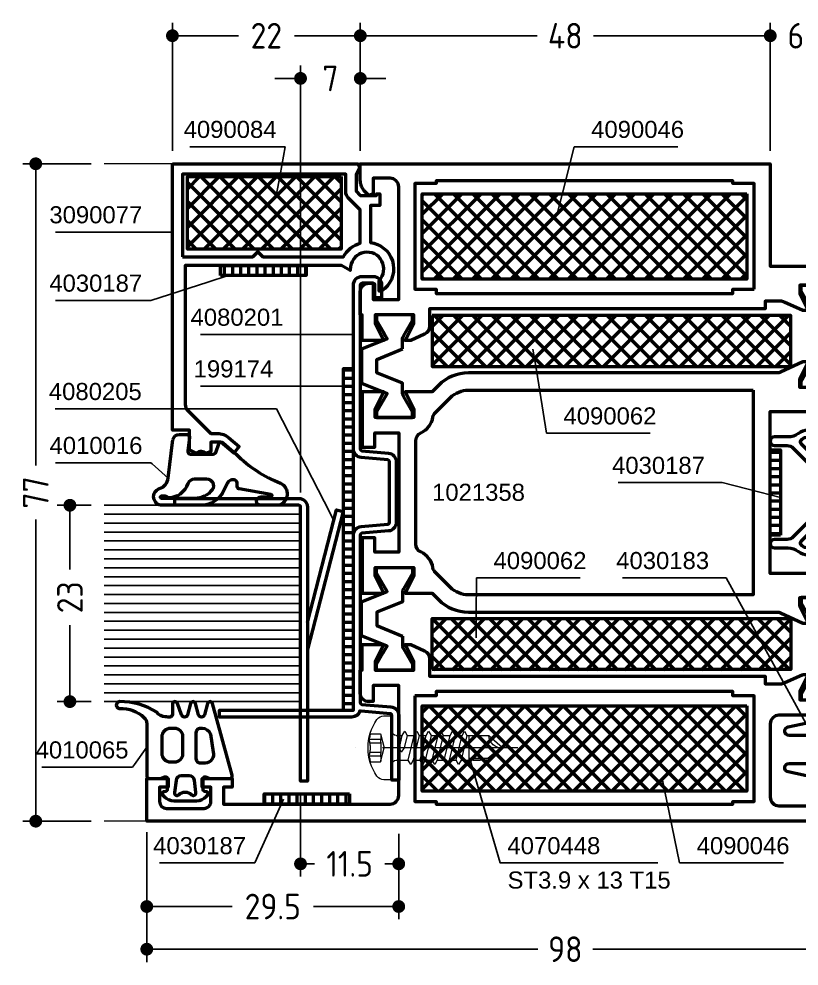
# Model space of a CAD drawing. Header units: millimetres. Extents: x 5 to 241, y 6 to 132.
# Drawn here: x 4.5 to 95.9, y 20.8 to 131.7 of the extents above; entities that cross this region are included whole.
import ezdxf

# ---------------------------------------------------------------- set-up
doc = ezdxf.new("R2010")
doc.units = ezdxf.units.MM
doc.linetypes.add('CENTER', pattern=[50.8, 31.75, -6.35, 6.35, -6.35])
doc.linetypes.add('HIDDEN', pattern=[9.525, 6.35, -3.175])
for name, color, linetype, lineweight in [('AM_5', 3, 'Continuous', 25), ('AM_C', 50, 'Continuous', 50), ('AM_S', 80, 'Continuous', 50), ('Cent3', 70, 'CENTER', 18), ('CHide4', 10, 'HIDDEN', 13), ('Cont2', 2, 'Continuous', 25), ('Cont3', 70, 'Continuous', 18), ('Cont4', 10, 'Continuous', 13)]:
    doc.layers.add(name, color=color, linetype=linetype, lineweight=lineweight)
doc.styles.add('HBS_DIMTEXTSTYLE', font='isocp.shx')
doc.styles.add('SWISSL', font='swissl.ttf')
doc.dimstyles.new('Konstruktionsschnitt 1-1$0', dxfattribs={"dimscale": 0, "dimtxt": 3, "dimasz": 1.5, "dimexe": 1.5, "dimexo": 1.5, "dimgap": 1.5, "dimtad": 0, "dimdsep": 46, "dimtxsty": 'HBS_DIMTEXTSTYLE', "dimblk": 'PUNKT', "dimcen": 0, "dimclrd": 3, "dimclre": 3, "dimclrt": 2, "dimadec": 1, "dimazin": 2, "dimtfac": 0.7, "dimtofl": 0, "dimtmove": 0, "dimatfit": 3, "dimfxl": 0, "dimtolj": 1, "dimtzin": 0, "dimarcsym": 0})

# ---------------------------------------------------------------- blocks, each defined once
blk = doc.blocks.new('PUNKT')
at = {"color": 0, "linetype": 'Continuous'}
blk.add_line((-0.5, 0), (-1, 0), dxfattribs=at)
at = {"color": 0, "linetype": 'Continuous', "const_width": 0.5}
blk.add_lwpolyline([(-0.25, 0, 1), (0.25, 0, 1)], format="xyb", close=True, dxfattribs=at)
blk = doc.blocks.new('*D15')
at = {"layer": 'AM_5', "color": 3, "lineweight": -2, "transparency": 16777216}
for p, q in [((37.5, 40.97), (37.5, 31.27)), ((49, 36.27), (49, 31.27)), ((39, 32.77), (39.14, 32.77)), ((47.5, 32.77), (47.36, 32.77))]:
    blk.add_line(p, q, dxfattribs=at)
at = {"layer": 'AM_5', "color": 3, "lineweight": -2, "transparency": 16777216, "xscale": 1.5, "yscale": 1.5, "zscale": 1.5, "rotation": 180}
blk.add_blockref('PUNKT', (37.5, 32.77), dxfattribs=at)
at = {"layer": 'AM_5', "color": 3, "lineweight": -2, "transparency": 16777216, "xscale": 1.5, "yscale": 1.5, "zscale": 1.5}
blk.add_blockref('PUNKT', (49, 32.77), dxfattribs=at)
at = {"layer": 'AM_5', "color": 2, "transparency": 16777216, "insert": (43.25, 32.77), "char_height": 3, "attachment_point": 5, "style": 'HBS_DIMTEXTSTYLE'}
blk.add_mtext('\\A1;11.5', dxfattribs=at)
blk = doc.blocks.new('*D16')
at = {"layer": 'AM_5', "color": 3, "lineweight": -2, "transparency": 16777216}
for p, q in [((19.5, 36.47), (19.5, 26.27)), ((49, 36.27), (49, 26.27)), ((21, 27.77), (29.49, 27.77)), ((47.5, 27.77), (39.01, 27.77))]:
    blk.add_line(p, q, dxfattribs=at)
at = {"layer": 'AM_5', "color": 3, "lineweight": -2, "transparency": 16777216, "xscale": 1.5, "yscale": 1.5, "zscale": 1.5, "rotation": 180}
blk.add_blockref('PUNKT', (19.5, 27.77), dxfattribs=at)
at = {"layer": 'AM_5', "color": 3, "lineweight": -2, "transparency": 16777216, "xscale": 1.5, "yscale": 1.5, "zscale": 1.5}
blk.add_blockref('PUNKT', (49, 27.77), dxfattribs=at)
at = {"layer": 'AM_5', "color": 2, "transparency": 16777216, "insert": (34.25, 27.77), "char_height": 3, "attachment_point": 5, "style": 'HBS_DIMTEXTSTYLE'}
blk.add_mtext('\\A1;29.5', dxfattribs=at)
blk = doc.blocks.new('*D17')
at = {"layer": 'AM_5', "color": 3, "lineweight": -2, "transparency": 16777216}
for p, q in [((37.5, 76.27), (37.5, 126.27)), ((44.5, 116.27), (44.5, 126.27)), ((36, 124.77), (34.5, 124.77)), ((46, 124.77), (47.5, 124.77))]:
    blk.add_line(p, q, dxfattribs=at)
at = {"layer": 'AM_5', "color": 3, "lineweight": -2, "transparency": 16777216, "xscale": 1.5, "yscale": 1.5, "zscale": 1.5}
blk.add_blockref('PUNKT', (37.5, 124.77), dxfattribs=at)
at = {"layer": 'AM_5', "color": 3, "lineweight": -2, "transparency": 16777216, "xscale": 1.5, "yscale": 1.5, "zscale": 1.5, "rotation": 180}
blk.add_blockref('PUNKT', (44.5, 124.77), dxfattribs=at)
at = {"layer": 'AM_5', "color": 2, "transparency": 16777216, "insert": (41, 124.77), "char_height": 3, "attachment_point": 5, "style": 'HBS_DIMTEXTSTYLE'}
blk.add_mtext('\\A1;7', dxfattribs=at)
blk = doc.blocks.new('*D18')
at = {"layer": 'AM_5', "color": 3, "lineweight": -2, "transparency": 16777216}
for p, q in [((22.5, 116.27), (22.5, 131.27)), ((44.5, 116.27), (44.5, 131.27)), ((24, 129.77), (30.22, 129.77)), ((43, 129.77), (36.78, 129.77))]:
    blk.add_line(p, q, dxfattribs=at)
at = {"layer": 'AM_5', "color": 3, "lineweight": -2, "transparency": 16777216, "xscale": 1.5, "yscale": 1.5, "zscale": 1.5, "rotation": 180}
blk.add_blockref('PUNKT', (22.5, 129.77), dxfattribs=at)
at = {"layer": 'AM_5', "color": 3, "lineweight": -2, "transparency": 16777216, "xscale": 1.5, "yscale": 1.5, "zscale": 1.5}
blk.add_blockref('PUNKT', (44.5, 129.77), dxfattribs=at)
at = {"layer": 'AM_5', "color": 2, "transparency": 16777216, "insert": (33.5, 129.77), "char_height": 3, "attachment_point": 5, "style": 'HBS_DIMTEXTSTYLE'}
blk.add_mtext('\\A1;22', dxfattribs=at)
blk = doc.blocks.new('*D20')
at = {"layer": 'AM_5', "color": 3, "lineweight": -2, "transparency": 16777216}
for p, q in [((13, 74.77), (9, 74.77)), ((10.5, 73.27), (10.5, 67.24)), ((10.5, 53.27), (10.5, 60.74)), ((13, 51.77), (9, 51.77))]:
    blk.add_line(p, q, dxfattribs=at)
at = {"layer": 'AM_5', "color": 3, "lineweight": -2, "transparency": 16777216, "xscale": 1.5, "yscale": 1.5, "zscale": 1.5}
for p, rotation in [((10.5, 74.77), 90), ((10.5, 51.77), 270)]:
    blk.add_blockref('PUNKT', p, dxfattribs=dict(at, rotation=rotation))
at = {"layer": 'AM_5', "color": 2, "transparency": 16777216, "insert": (10.5, 63.99), "char_height": 3, "attachment_point": 5, "rotation": 90, "style": 'HBS_DIMTEXTSTYLE'}
blk.add_mtext('\\A1;23', dxfattribs=at)
blk = doc.blocks.new('*D21')
at = {"layer": 'AM_5', "color": 3, "lineweight": -2, "transparency": 16777216}
for p, q in [((19.5, 36.47), (19.5, 21.27)), ((117.5, 36.27), (117.5, 21.27)), ((21, 22.77), (65.29, 22.77)), ((116, 22.77), (71.71, 22.77))]:
    blk.add_line(p, q, dxfattribs=at)
at = {"layer": 'AM_5', "color": 3, "lineweight": -2, "transparency": 16777216, "xscale": 1.5, "yscale": 1.5, "zscale": 1.5, "rotation": 180}
blk.add_blockref('PUNKT', (19.5, 22.77), dxfattribs=at)
at = {"layer": 'AM_5', "color": 3, "lineweight": -2, "transparency": 16777216, "xscale": 1.5, "yscale": 1.5, "zscale": 1.5}
blk.add_blockref('PUNKT', (117.5, 22.77), dxfattribs=at)
at = {"layer": 'AM_5', "color": 2, "transparency": 16777216, "insert": (68.5, 22.77), "char_height": 3, "attachment_point": 5, "style": 'HBS_DIMTEXTSTYLE'}
blk.add_mtext('\\A1;98', dxfattribs=at)
blk = doc.blocks.new('*D23')
at = {"layer": 'AM_5', "color": 3, "lineweight": -2, "transparency": 16777216}
for p, q in [((44.5, 116.27), (44.5, 131.27)), ((92.5, 116.27), (92.5, 131.27)), ((46, 129.77), (65.2, 129.77)), ((91, 129.77), (71.8, 129.77))]:
    blk.add_line(p, q, dxfattribs=at)
at = {"layer": 'AM_5', "color": 3, "lineweight": -2, "transparency": 16777216, "xscale": 1.5, "yscale": 1.5, "zscale": 1.5, "rotation": 180}
blk.add_blockref('PUNKT', (44.5, 129.77), dxfattribs=at)
at = {"layer": 'AM_5', "color": 3, "lineweight": -2, "transparency": 16777216, "xscale": 1.5, "yscale": 1.5, "zscale": 1.5}
blk.add_blockref('PUNKT', (92.5, 129.77), dxfattribs=at)
at = {"layer": 'AM_5', "color": 2, "transparency": 16777216, "insert": (68.5, 129.77), "char_height": 3, "attachment_point": 5, "style": 'HBS_DIMTEXTSTYLE'}
blk.add_mtext('\\A1;48', dxfattribs=at)
blk = doc.blocks.new('*D24')
at = {"layer": 'AM_5', "color": 3, "lineweight": -2, "transparency": 16777216}
for p, q in [((92.5, 116.27), (92.5, 131.27)), ((98.5, 116.27), (98.5, 131.27)), ((91, 129.77), (89.5, 129.77)), ((100, 129.77), (101.5, 129.77))]:
    blk.add_line(p, q, dxfattribs=at)
at = {"layer": 'AM_5', "color": 3, "lineweight": -2, "transparency": 16777216, "xscale": 1.5, "yscale": 1.5, "zscale": 1.5}
blk.add_blockref('PUNKT', (92.5, 129.77), dxfattribs=at)
at = {"layer": 'AM_5', "color": 3, "lineweight": -2, "transparency": 16777216, "xscale": 1.5, "yscale": 1.5, "zscale": 1.5, "rotation": 180}
blk.add_blockref('PUNKT', (98.5, 129.77), dxfattribs=at)
at = {"layer": 'AM_5', "color": 2, "transparency": 16777216, "insert": (95.5, 129.77), "char_height": 3, "attachment_point": 5, "style": 'HBS_DIMTEXTSTYLE'}
blk.add_mtext('\\A1;6', dxfattribs=at)
blk = doc.blocks.new('WS4070448')
at = {"layer": 'Cent3', "ltscale": 0.5}
blk.add_line((8.05, -14.4), (8.07, 4.66), dxfattribs=at)
at = {"layer": 'CHide4', "ltscale": 0.3}
for p, q in [((7.1, 1.69), (7.1, 3.08)), ((7.51, 1.69), (7.51, 2.97)), ((8.63, 1.69), (8.63, 2.97)), ((9.04, 1.69), (9.04, 3.08))]:
    blk.add_line(p, q, dxfattribs=at)
for points in [[(6.42, 2.92), (6.42, 1.69)], [(9.72, 2.92), (9.72, 1.69)], [(6.42, 1.69), (8.07, 1.25)], [(9.72, 1.69), (8.07, 1.25)]]:
    blk.add_lwpolyline(points, dxfattribs=at)
for centre, radius, start, end in [((6.48, 4.2), 1.28, 267.2848, 298.8872), ((8.07, 5.85), 2.94, 250.6988, 289.3012), ((9.66, 4.2), 1.28, 241.1128, 272.7152), ((6.76, 2.85), 1.21, 253.6643, 286.3357), ((8.07, 11.78), 10.13, 264.4948, 275.5052), ((9.38, 2.85), 1.21, 253.6643, 286.3357)]:
    blk.add_arc(centre, radius, start, end, dxfattribs=at)
at = {"layer": 'Cont4'}
for p, q in [((6.62, -8.64), (6.62, -11)), ((6.62, -8.64), (9.52, -8.64)), ((9.52, -11), (9.52, -8.64)), ((6.62, -11), (8.07, -12.64)), ((8.07, -12.64), (9.52, -11))]:
    blk.add_line(p, q, dxfattribs=at)
blk.add_lwpolyline([(11.39, 2.11, 0.314856), (4.74, 2.11, 0.244912), (4.32, 1.29), (4.32, 0.36), (11.82, 0.36), (11.82, 1.29, 0.244912), (11.39, 2.11, 0.138291)], format="xyb", dxfattribs=at)
for points in [[(6.12, -1.14), (6.62, -1.43), (8.07, -1.08), (8.57, -0.71), (8.07, -0.51), (6.62, -0.85)], [(6.12, -2.54), (6.62, -2.83), (9.52, -2.14), (10.02, -1.85), (9.52, -1.56), (6.62, -2.25)], [(6.12, -3.94), (6.62, -4.23), (9.52, -3.54), (10.02, -3.25), (9.52, -2.96), (6.62, -3.65)], [(6.12, -5.34), (6.62, -5.63), (9.52, -4.94), (10.02, -4.65), (9.52, -4.36), (6.62, -5.05)], [(6.12, -6.74), (6.62, -7.03), (9.52, -6.34), (10.02, -6.05), (9.52, -5.76), (6.62, -6.45)], [(6.12, -8.14), (6.62, -8.43), (9.52, -7.74), (10.02, -7.45), (9.52, -7.16), (6.62, -7.85)]]:
    blk.add_lwpolyline(points, close=True, dxfattribs=at)
for points in [[(6.62, -0.14), (6.62, -0.85)], [(9.52, -0.14), (9.52, -1.56)], [(6.62, -1.43), (6.62, -1.85)], [(6.62, -1.43), (6.62, -2.25)], [(6.62, -1.43), (6.62, -2.25)], [(9.52, -2.14), (9.52, -2.96)], [(6.62, -2.83), (6.62, -3.65)], [(6.62, -4.23), (6.62, -5.05)], [(9.52, -3.54), (9.52, -4.36)], [(9.52, -4.94), (9.52, -5.76)], [(6.62, -5.63), (6.62, -6.45)], [(9.52, -6.34), (9.52, -7.16)], [(6.62, -7.03), (6.62, -7.85)], [(9.52, -7.74), (9.52, -8.64)], [(6.62, -8.43), (6.62, -8.64)], [(9.27, -8.64), (9.27, -10.89), (8.1, -12.28)], [(6.62, -9.83), (6.62, -10.65)], [(9.52, -9.14), (9.52, -9.96)]]:
    blk.add_lwpolyline(points, dxfattribs=at)
for centre, radius, start, end in [((6.12, -0.14), 0.5, 0, 90), ((10.02, -0.14), 0.5, 90, 180), ((6.61, -12.47), 1.47, 353.4244, 89.6688)]:
    blk.add_arc(centre, radius, start, end, dxfattribs=at)
blk = doc.blocks.new('ZAHL links')
at = {"layer": 'AM_5', "color": 2, "style": 'SWISSL'}
blk.add_attdef('XXX', (1.85, -2.5), '', height=1.5, dxfattribs=at)
blk = doc.blocks.new('*S66')
at = {"layer": 'AM_5', "color": 3}
for p, q in [((25.8, 94.77), (37.5, 94.77)), ((37.5, 94.77), (41.2, 94.77))]:
    blk.add_line(p, q, dxfattribs=at)
at = {"layer": 'AM_5', "color": 3, "linetype": 'Continuous'}
blk.add_line((41.2, 94.77), (43.7, 94.77), dxfattribs=at)
at = {"layer": 'AM_5', "color": 2, "insert": (35.5, 95.77), "char_height": 2, "attachment_point": 9, "style": 'SWISSL'}
blk.add_mtext('4080201', dxfattribs=at)
blk = doc.blocks.new('*S67')
at = {"layer": 'AM_5', "color": 3}
for p, q in [((25.79, 88.72), (37.5, 88.72)), ((37.5, 88.72), (40, 88.72))]:
    blk.add_line(p, q, dxfattribs=at)
at = {"layer": 'AM_5', "color": 3, "linetype": 'Continuous'}
blk.add_line((40, 88.72), (42.5, 88.72), dxfattribs=at)
at = {"layer": 'AM_5', "color": 2, "insert": (34.31, 89.72), "char_height": 2, "attachment_point": 9, "style": 'SWISSL'}
blk.add_mtext('199174', dxfattribs=at)
blk = doc.blocks.new('*S68')
at = {"layer": 'AM_5', "color": 3}
for p, q in [((8.78, 86.07), (34.7, 86.07)), ((34.7, 86.07), (40.26, 75.2))]:
    blk.add_line(p, q, dxfattribs=at)
at = {"layer": 'AM_5', "color": 3, "linetype": 'Continuous'}
blk.add_line((40.26, 75.2), (41.4, 72.97), dxfattribs=at)
at = {"layer": 'AM_5', "color": 2, "insert": (18.91, 87.07), "char_height": 2, "attachment_point": 9, "style": 'SWISSL'}
blk.add_mtext('4080205', dxfattribs=at)
blk = doc.blocks.new('*S69')
at = {"layer": 'AM_5', "color": 3}
for p, q in [((8.83, 79.75), (19.99, 79.75)), ((19.99, 79.75), (20.13, 79.62))]:
    blk.add_line(p, q, dxfattribs=at)
at = {"layer": 'AM_5', "color": 3, "linetype": 'Continuous'}
blk.add_line((20.13, 79.62), (22.01, 77.96), dxfattribs=at)
at = {"layer": 'AM_5', "color": 2, "insert": (18.99, 80.75), "char_height": 2, "attachment_point": 9, "style": 'SWISSL'}
blk.add_mtext('4010016', dxfattribs=at)
blk = doc.blocks.new('*S70')
at = {"layer": 'AM_5', "color": 3, "linetype": 'Continuous'}
blk.add_line((18.05, 44.4), (19.5, 46.44), dxfattribs=at)
at = {"layer": 'AM_5', "color": 3}
for p, q in [((17.83, 44.09), (18.05, 44.4)), ((7.23, 44.09), (17.83, 44.09))]:
    blk.add_line(p, q, dxfattribs=at)
at = {"layer": 'AM_5', "color": 2, "insert": (17.36, 45.09), "char_height": 2, "attachment_point": 9, "style": 'SWISSL'}
blk.add_mtext('4010065', dxfattribs=at)
blk = doc.blocks.new('*S71')
at = {"layer": 'AM_5', "color": 3}
for p, q in [((74.7, 77.42), (86.85, 77.42)), ((86.85, 77.42), (91.27, 76.31))]:
    blk.add_line(p, q, dxfattribs=at)
at = {"layer": 'AM_5', "color": 3, "linetype": 'Continuous'}
blk.add_line((91.27, 76.31), (93.7, 75.7), dxfattribs=at)
at = {"layer": 'AM_5', "color": 2, "insert": (84.85, 78.42), "char_height": 2, "attachment_point": 9, "style": 'SWISSL'}
blk.add_mtext('4030187', dxfattribs=at)
blk = doc.blocks.new('*S72')
at = {"layer": 'AM_5', "color": 3}
for p, q in [((75.21, 66.27), (87.34, 66.27)), ((87.34, 66.27), (96.24, 50.01))]:
    blk.add_line(p, q, dxfattribs=at)
at = {"layer": 'AM_5', "color": 3, "linetype": 'Continuous'}
blk.add_line((96.24, 50.01), (97.44, 47.82), dxfattribs=at)
at = {"layer": 'AM_5', "color": 2, "insert": (85.34, 67.27), "char_height": 2, "attachment_point": 9, "style": 'SWISSL'}
blk.add_mtext('4030183', dxfattribs=at)
blk = doc.blocks.new('*U26', base_point=(53.9, -129.91))
for p, q in [((53.9, -107.96), (30.9, -107.96)), ((53.9, -109), (30.9, -109)), ((53.9, -110.05), (30.9, -110.05)), ((53.9, -111.09), (30.9, -111.09)), ((53.9, -112.14), (30.9, -112.14)), ((53.9, -113.19), (30.9, -113.19)), ((53.9, -114.23), (30.9, -114.23)), ((53.9, -115.28), (30.9, -115.28)), ((53.9, -116.32), (30.9, -116.32)), ((53.9, -117.37), (30.9, -117.37)), ((53.9, -118.41), (30.9, -118.41)), ((53.9, -119.46), (30.9, -119.46)), ((53.9, -120.5), (30.9, -120.5)), ((53.9, -121.55), (30.9, -121.55)), ((53.9, -122.59), (30.9, -122.59)), ((53.9, -123.64), (30.9, -123.64)), ((53.9, -124.69), (30.9, -124.69)), ((53.9, -125.73), (30.9, -125.73)), ((53.9, -126.78), (30.9, -126.78)), ((53.9, -127.82), (30.9, -127.82)), ((53.9, -128.87), (30.9, -128.87))]:
    blk.add_line(p, q)
blk.add_lwpolyline([(30.9, -129.91), (53.9, -129.91), (53.9, -106.91), (30.9, -106.91)])
blk = doc.blocks.new('*S81')
at = {"layer": 'AM_5', "color": 3}
blk.add_line((8.82, 106.77), (20, 106.77), dxfattribs=at)
at = {"layer": 'AM_5', "color": 3, "linetype": 'Continuous'}
blk.add_line((20, 106.77), (22.5, 106.77), dxfattribs=at)
at = {"layer": 'AM_5', "color": 2, "insert": (18.97, 107.77), "char_height": 2, "attachment_point": 9, "style": 'SWISSL'}
blk.add_mtext('3090077', dxfattribs=at)
blk = doc.blocks.new('*S82')
at = {"layer": 'AM_5', "color": 3}
for p, q in [((24.54, 116.77), (35.69, 116.77)), ((35.69, 116.77), (35.1, 113.46))]:
    blk.add_line(p, q, dxfattribs=at)
at = {"layer": 'AM_5', "color": 3, "linetype": 'Continuous'}
blk.add_line((35.1, 113.46), (34.66, 111), dxfattribs=at)
at = {"layer": 'AM_5', "color": 2, "insert": (34.69, 117.77), "char_height": 2, "attachment_point": 9, "style": 'SWISSL'}
blk.add_mtext('4090084', dxfattribs=at)
blk = doc.blocks.new('*S83')
at = {"layer": 'AM_5', "color": 3, "linetype": 'Continuous'}
blk.add_line((26.63, 100.9), (29.01, 101.67), dxfattribs=at)
at = {"layer": 'AM_5', "color": 3}
for p, q in [((19.99, 98.76), (26.63, 100.9)), ((8.8, 98.76), (19.99, 98.76))]:
    blk.add_line(p, q, dxfattribs=at)
at = {"layer": 'AM_5', "color": 2, "insert": (18.96, 99.76), "char_height": 2, "attachment_point": 9, "style": 'SWISSL'}
blk.add_mtext('4030187', dxfattribs=at)
blk = doc.blocks.new('*S84')
at = {"layer": 'AM_5', "color": 3, "linetype": 'Continuous'}
blk.add_line((34.48, 38.08), (35.5, 40.36), dxfattribs=at)
at = {"layer": 'AM_5', "color": 3}
for p, q in [((32.15, 32.87), (34.48, 38.08)), ((20.97, 32.87), (32.15, 32.87))]:
    blk.add_line(p, q, dxfattribs=at)
at = {"layer": 'AM_5', "color": 2, "insert": (31.12, 33.87), "char_height": 2, "attachment_point": 9, "style": 'SWISSL'}
blk.add_mtext('4030187', dxfattribs=at)
blk = doc.blocks.new('*S85')
at = {"layer": 'AM_5', "color": 3}
for p, q in [((69.53, 116.77), (68.16, 111.34)), ((81.68, 116.77), (69.53, 116.77))]:
    blk.add_line(p, q, dxfattribs=at)
at = {"layer": 'AM_5', "color": 3, "linetype": 'Continuous'}
blk.add_line((68.16, 111.34), (67.55, 108.92), dxfattribs=at)
at = {"layer": 'AM_5', "color": 2, "insert": (71.53, 117.77), "char_height": 2, "attachment_point": 7, "style": 'SWISSL'}
blk.add_mtext('4090046', dxfattribs=at)
blk = doc.blocks.new('*S86')
at = {"layer": 'AM_5', "color": 3, "linetype": 'Continuous'}
blk.add_line((65.11, 90.59), (64.71, 93.06), dxfattribs=at)
at = {"layer": 'AM_5', "color": 3}
for p, q in [((66.29, 83.21), (65.11, 90.59)), ((78.43, 83.21), (66.29, 83.21))]:
    blk.add_line(p, q, dxfattribs=at)
at = {"layer": 'AM_5', "color": 2, "insert": (68.29, 84.21), "char_height": 2, "attachment_point": 7, "style": 'SWISSL'}
blk.add_mtext('4090062', dxfattribs=at)
blk = doc.blocks.new('*S87')
at = {"layer": 'AM_5', "color": 3}
for p, q in [((58.1, 66.27), (58.07, 61.76)), ((70.23, 66.27), (58.1, 66.27))]:
    blk.add_line(p, q, dxfattribs=at)
at = {"layer": 'AM_5', "color": 3, "linetype": 'Continuous'}
blk.add_line((58.07, 61.76), (58.06, 59.26), dxfattribs=at)
at = {"layer": 'AM_5', "color": 2, "insert": (60.1, 67.27), "char_height": 2, "attachment_point": 7, "style": 'SWISSL'}
blk.add_mtext('4090062', dxfattribs=at)
blk = doc.blocks.new('*S88')
at = {"layer": 'AM_5', "color": 3, "linetype": 'Continuous'}
blk.add_line((80.4, 40.11), (79.9, 42.56), dxfattribs=at)
at = {"layer": 'AM_5', "color": 3}
for p, q in [((81.88, 32.87), (80.4, 40.11)), ((94.03, 32.87), (81.88, 32.87))]:
    blk.add_line(p, q, dxfattribs=at)
at = {"layer": 'AM_5', "color": 2, "insert": (83.88, 33.87), "char_height": 2, "attachment_point": 7, "style": 'SWISSL'}
blk.add_mtext('4090046', dxfattribs=at)
blk = doc.blocks.new('*D48')
at = {"layer": 'AM_5', "color": 3, "lineweight": -2, "transparency": 16777216}
for p, q in [((13, 114.77), (5, 114.77)), ((6.5, 113.27), (6.5, 79.42)), ((6.5, 39.27), (6.5, 73.12)), ((13, 37.77), (5, 37.77))]:
    blk.add_line(p, q, dxfattribs=at)
at = {"layer": 'AM_5', "color": 3, "lineweight": -2, "transparency": 16777216, "xscale": 1.5, "yscale": 1.5, "zscale": 1.5}
for p, rotation in [((6.5, 114.77), 90), ((6.5, 37.77), 270)]:
    blk.add_blockref('PUNKT', p, dxfattribs=dict(at, rotation=rotation))
at = {"layer": 'AM_5', "color": 2, "transparency": 16777216, "insert": (6.5, 76.27), "char_height": 3, "attachment_point": 5, "rotation": 90, "style": 'HBS_DIMTEXTSTYLE'}
blk.add_mtext('\\A1;77', dxfattribs=at)
blk = doc.blocks.new('WI1021358')
for points in [[(-59.8, 2.2), (-59.8, 1.55), (-61.8, 2.55), (-62.8, 2.55), (-62.8, -1.95), (-61.8, -1.95), (-59.8, -0.95), (-59.8, -3.5), (-65, -3.5), (-65, -2), (-64.6, -2), (-64.6, 5, 0.414214), (-65.6, 6), (-74.2, 6, 0.414214), (-75.2, 5), (-75.2, -2), (-72.2, -2), (-72.06, -2.34), (-73.22, -3.5), (-75.2, -3.5), (-75.2, -10), (-73, -10), (-73, -9), (-72, -9), (-72, -12.5), (-73, -12.5), (-73, -11.5), (-74.7, -11.5, 0.414214), (-75.5, -12.3), (-75.5, -16.7, 0.414214), (-74.7, -17.5), (-73, -17.5), (-73, -16.5), (-72, -16.5), (-72, -19), (-77, -19), (-77, 79), (-72, 79), (-72, 76.5), (-73, 76.5), (-73, 77.5), (-74.7, 77.5, 0.414214), (-75.5, 76.7), (-75.5, 72.3, 0.414214), (-74.7, 71.5), (-73, 71.5), (-73, 72.5), (-72, 72.5), (-72, 69), (-73, 69), (-73, 70), (-75, 70), (-75, 50.5, 0.414214), (-74, 49.5), (-61.1, 49.5), (-61.1, 52.5), (-63, 52.5), (-63, 53, -0.414214), (-62, 54), (-59.3, 54), (-59.3, 53.8), (-56.3, 53.8), (-56.3, 51.25), (-58.3, 52.25), (-59.3, 52.25), (-59.3, 47.75), (-58.3, 47.75), (-56.3, 48.75), (-56.3, 48.1), (-57.03, 46.49, -0.294108), (-57.94, 45.9), (-60, 45.9), (-60, 6.6), (-60.9, 6.6), (-60.9, 4.78, 0.109518), (-60.81, 4.36), (-59.8, 2.2)], [(-55.31, 49.05), (-56.43, 49.05, 0.131652), (-56.83, 48.94), (-58.64, 47.9), (-59.3, 47.9), (-59.3, 52.1), (-58.64, 52.1), (-57.3, 51.33), (-56.81, 51.05), (-56.51, 50.87), (-55.3, 53.88), (-51.3, 53.88), (-50.09, 50.87), (-47.96, 52.1), (-47.3, 52.1), (-47.3, 47.9), (-47.96, 47.9), (-49.77, 48.94, 0.131652), (-50.17, 49.05), (-51.29, 49.05), (-52.51, 52.08), (-54.08, 52.08)], [(-24.5, 41.33, 0.198912), (-25.96, 44.86), (-26.7, 45.6), (-26.7, 48.75), (-28.7, 47.75), (-29.7, 47.75), (-29.7, 52.25), (-28.7, 52.25), (-26.7, 51.25), (-26.7, 53.8), (-33.2, 53.8), (-33.2, 52.3), (-31.5, 52.3), (-31.5, 49.5), (-45.5, 49.5), (-45.5, 52.3), (-43.8, 52.3), (-43.8, 53.8), (-50.3, 53.8), (-50.3, 51.25), (-48.3, 52.25), (-47.3, 52.25), (-47.3, 47.75), (-48.3, 47.75), (-50.3, 48.75), (-50.3, 45.6), (-51.04, 44.86, 0.198912), (-52.5, 41.33), (-52.5, 5.21, -0.109518), (-52.59, 4.79), (-53.8, 2.2), (-53.8, 1.55), (-51.8, 2.55), (-50.8, 2.55), (-50.8, -1.95), (-51.8, -1.95), (-53.8, -0.95), (-53.8, -3.5), (-45.5, -3.5), (-45.5, 0.3), (-48, 0.3), (-48, 6), (-29, 6), (-29, 0.3), (-31.5, 0.3), (-31.5, -3.5), (-23.2, -3.5), (-23.2, -0.95), (-25.2, -1.95), (-26.2, -1.95), (-26.2, 2.55), (-25.2, 2.55), (-23.2, 1.55), (-23.2, 2.2), (-24.41, 4.79, -0.109518), (-24.5, 5.21)], [(-21.69, 49.05), (-20.57, 49.05, -0.131652), (-20.17, 48.94), (-18.36, 47.9), (-17.7, 47.9), (-17.7, 52.1), (-18.36, 52.1), (-19.7, 51.33), (-20.19, 51.05), (-20.49, 50.87), (-21.7, 53.88), (-25.7, 53.88), (-26.91, 50.87), (-29.04, 52.1), (-29.7, 52.1), (-29.7, 47.9), (-29.04, 47.9), (-27.23, 48.94, -0.131652), (-26.83, 49.05), (-25.71, 49.05), (-24.49, 52.08), (-22.91, 52.08)], [(-17.7, 54), (-15, 54, -0.414214), (-14, 53), (-14, 52.5), (-15.9, 52.5), (-15.9, 49.5), (-2.7, 49.5, 0.414214), (-1.7, 50.5), (-1.7, 52.5), (-3.5, 52.5), (-3.71, 53.01), (-3.31, 53.41, -0.198912), (-1.9, 54), (0, 54), (0, 6), (-12, 6), (-12, -3.5), (-17.2, -3.5), (-17.2, -0.95), (-15.2, -1.95), (-14.2, -1.95), (-14.2, 2.55), (-15.2, 2.55), (-17.2, 1.55), (-17.2, 2.2), (-16.19, 4.36, 0.109518), (-16.1, 4.78), (-16.1, 6.6), (-17, 6.6), (-17, 45.9), (-19.06, 45.9, -0.294108), (-19.97, 46.49), (-20.7, 48.1), (-20.7, 48.75), (-18.7, 47.75), (-17.7, 47.75), (-17.7, 52.25), (-18.7, 52.25), (-20.7, 51.25), (-20.7, 53.8), (-17.7, 53.8), (-17.7, 54)], [(-26.5, 8), (-50.5, 8), (-50.5, 41.33, -0.198912), (-49.62, 43.45), (-47.86, 45.21, -0.154989), (-47.33, 45.49, 0.248244), (-45.47, 46.91, -0.293963), (-44.56, 47.5), (-32.43, 47.5, -0.293963), (-31.52, 46.91, 0.248244), (-29.67, 45.49, -0.154989), (-29.14, 45.21), (-27.38, 43.45, -0.198912), (-26.5, 41.33)], [(-58.81, 1.25), (-59.93, 1.25, -0.131652), (-60.33, 1.36), (-62.14, 2.4), (-62.8, 2.4), (-62.8, -1.8), (-62.14, -1.8), (-60.8, -1.03), (-60.31, -0.74), (-60.01, -0.57), (-58.8, -3.57), (-54.8, -3.57), (-53.59, -0.57), (-51.46, -1.8), (-50.8, -1.8), (-50.8, 2.4), (-51.46, 2.4), (-53.27, 1.36, -0.131652), (-53.67, 1.25), (-54.79, 1.25), (-56.01, -1.77), (-57.58, -1.77)], [(-18.19, 1.25), (-17.07, 1.25, 0.131652), (-16.67, 1.36), (-14.86, 2.4), (-14.2, 2.4), (-14.2, -1.8), (-14.86, -1.8), (-16.2, -1.03), (-16.69, -0.74), (-16.99, -0.57), (-18.2, -3.57), (-22.2, -3.57), (-23.41, -0.57), (-25.54, -1.8), (-26.2, -1.8), (-26.2, 2.4), (-25.54, 2.4), (-23.73, 1.36, 0.131652), (-23.33, 1.25), (-22.21, 1.25), (-20.99, -1.77), (-19.41, -1.77)]]:
    blk.add_lwpolyline(points, format="xyb", close=True)
for points in [[(-62.3, 47.6), (-74.7, 47.6), (-74.7, 45.1), (-75, 45.1), (-75, 10.4), (-74.7, 10.4), (-74.7, 7.9), (-62.3, 7.9), (-62.3, 10.4), (-61.8, 10.4), (-61.8, 45.1), (-62.3, 45.1), (-62.3, 47.6)], [(-14.7, 7.9), (-2.3, 7.9), (-2.3, 10.4), (-2, 10.4), (-2, 45.1), (-2.3, 45.1), (-2.3, 47.6), (-14.7, 47.6), (-14.7, 45.1), (-15.2, 45.1), (-15.2, 10.4), (-14.7, 10.4), (-14.7, 7.9)]]:
    blk.add_lwpolyline(points, close=True)
blk = doc.blocks.new('WI3090077')
for points in [[(0, 22), (0, 0.3), (-0.45, 0.04), (-1.25, 0.5), (-3.2, 0.5), (-3.7, 0), (-3.7, -1.9), (-3.5, -1.9), (-3.5, -2.3), (-4.9, -2.3), (-4.9, -1.2), (-9.2, -1.2), (-9.3, -1.58, -0.652679), (-14.9, -2.49), (-14.9, -2.2), (-13.66, -2.2, 1.382111), (-12.04, 1.13), (-12.48, 1.19), (-11.9, 2.2), (-11.9, 20.5), (-28.19, 20.5, 0.198912), (-28.89, 20.21), (-31.6, 17.5), (-31.6, 16.71, -0.176327), (-32.07, 15.43), (-33.12, 14.18), (-33.88, 14.82), (-32.6, 16.35), (-32.6, 17.5), (-33.7, 17.5), (-33.93, 17.99, 0.339409), (-33.9, 19.21), (-33.5, 20), (-31.2, 20), (-31.2, 22), (0, 22)], [(-10.9, 20.8), (-10.9, 12.58), (-10.32, 12), (-10.9, 11.42), (-10.9, 1.97, -0.213458), (-9.31, 0), (-5.4, 0), (-3.99, 1.41, -0.198912), (-3.28, 1.7), (-1.2, 1.7), (-1.2, 20.8), (-10.9, 20.8)]]:
    blk.add_lwpolyline(points, format="xyb", close=True)
blk = doc.blocks.new('WI199174')
h = blk.add_hatch()
h.set_pattern_fill('LINE', color=256, scale=0.3, angle=270)
h.set_pattern_definition([(270, (275.4065, -96.9203), (0.9525, -7e-16), [])])
h.paths.add_polyline_path([(0, 1.2), (0, 0), (40, 0), (40, 1.2)])
blk.add_lwpolyline([(0, 1.2), (0, 0), (40, 0), (40, 1.2)], close=True)
blk = doc.blocks.new('WI4010016')
for points in [[(1.19, 1.96, -0.346133), (1.8, 1.18), (1.8, 0.3, -0.449698), (1.46, 0), (-0.16, 0.2, 0.449698), (-0.5, -0.1), (-0.5, -2.79, 0.315299), (-0.3, -3.07), (0.7, -3.44, -0.548619), (0.81, -3.93), (-0.5, -5.46, 0.104737), (-3.91, -10.66, -0.684728), (-6.5, -10.42), (-6.5, -8.36, -1), (-5.5, -8.36), (-5.5, -9.42, 0.287601), (-5.34, -9.69, 0.156883), (-5.25, -9.53), (-4.59, -5.82, -0.041381), (-4.57, -5.74), (-4.52, -5.69, -0.200274), (-4.31, -5.6), (-4, -5.6, 0.57735), (-3.57, -4.85), (-3.72, -4.58, 0.149451), (-3.85, -4.46), (-5.14, -3.83, -0.069927), (-5.25, -3.76), (-5.51, -3.53, -0.212557), (-6.5, -1.3), (-6.5, 3.2, -0.852431), (-4.55, 3.51, 0.291336), (-3.3, 2.49), (1.19, 1.96)], [(1.19, 1.96, -0.346133), (1.8, 1.18), (1.8, 0.3, -0.449698), (1.46, 0), (-0.16, 0.2, 0.449698), (-0.5, -0.1), (-0.5, -2.79, 0.315299), (-0.3, -3.07), (0.7, -3.44, -0.548619), (0.81, -3.93), (-0.5, -5.46, 0.104737), (-3.91, -10.66, -0.684728), (-6.5, -10.42), (-6.5, -8.36, -1), (-5.5, -8.36), (-5.5, -9.42, 0.287601), (-5.34, -9.69, 0.156883), (-5.25, -9.53), (-4.59, -5.82, -0.041381), (-4.57, -5.74), (-4.52, -5.69, -0.200274), (-4.31, -5.6), (-4, -5.6, 0.57735), (-3.57, -4.85), (-3.72, -4.58, 0.149451), (-3.85, -4.46), (-5.14, -3.83, -0.069927), (-5.25, -3.76), (-5.51, -3.53, -0.212557), (-6.5, -1.3), (-6.5, 3.2, -0.852431), (-4.55, 3.51, 0.291336), (-3.3, 2.49), (1.19, 1.96)], [(-3.4, -2, -0.612992), (-4.67, -2.65, -0.239931), (-5.7, -0.63), (-5.7, 3.25, -1), (-5.4, 3.25), (-5.4, 2.88, -0.317837), (-5.6, 2.6), (-5.6, 2.51, 0.317975), (-3.93, 0.15, -0.317975), (-3.4, -0.6), (-3.4, -2)], [(-3.4, -2, -0.612992), (-4.67, -2.65, -0.239931), (-5.7, -0.63), (-5.7, 3.25, -1), (-5.4, 3.25), (-5.4, 2.88, -0.317837), (-5.6, 2.6), (-5.6, 2.51, 0.317975), (-3.93, 0.15, -0.317975), (-3.4, -0.6), (-3.4, -2)]]:
    blk.add_lwpolyline(points, format="xyb", close=True)
blk = doc.blocks.new('WI4010065')
for points in [[(0.3, 0, 0.414214), (0, -0.3), (0, -1.62), (0.19, -2.13, -0.520567), (0, -2.4), (-1.33, -2.4, -0.36397), (-1.53, -2.23), (-1.58, -1.97, 0.594937), (-1.91, -1.85), (-2.12, -2.05, 0.208), (-2.6, -3.15), (-2.6, -5.85, 0.208), (-2.12, -6.95), (-1.91, -7.15, 0.594937), (-1.58, -7.03), (-1.53, -6.77, -0.36397), (-1.33, -6.6), (0, -6.6, -0.520567), (0.19, -6.87), (0, -7.38), (0, -9.7, 0.505497), (0.39, -9.99), (8.79, -7.69, 0.751737), (8.78, -7.11), (7.47, -6.76, -0.767327), (7.47, -6.04), (8.78, -5.69, 0.767327), (8.78, -5.11), (7.46, -4.76, -0.767327), (7.46, -4.08), (8.78, -3.59, 0.876976), (8.7, -3), (7.5, -3, -0.414214), (7.2, -2.7), (7.2, -2.48, -0.051818), (7.23, -2.17, -0.225446), (7.75, -1.18, 0.150709), (9, 3.17, 1.016945), (8.2, 3.15, -0.195341), (7.16, 0.33, -0.211259), (6.42, 0)], [(4.9, -1.8, -0.414214), (5.9, -2.8), (5.9, -3.2, -0.414214), (4.9, -4.2), (2.9, -4.2, -0.414214), (1.9, -3.2), (1.9, -2.8, -0.414214), (2.9, -1.8)], [(0.3, -4.98), (0.3, -4.02, 0.378866), (-0.23, -3.43), (-1.66, -3.25, 0.717695), (-1.91, -3.76, -0.421053), (-1.91, -5.24, 0.717695), (-1.66, -5.75), (-0.23, -5.57, 0.378866)], [(5.4, -5.8, -0.414214), (5.9, -6.3), (5.9, -6.49, -0.328465), (5.2, -7.44), (3.1, -7.78, -0.505497), (1.8, -6.83), (1.8, -6.3, -0.414214), (2.3, -5.8)]]:
    blk.add_lwpolyline(points, format="xyb", close=True)
blk = doc.blocks.new('WI4030031')
blk.add_lwpolyline([(6.2, -9.4, 0.414214), (6.7, -8.9), (6.7, -8.4, 0.414214), (6.2, -7.9), (4.3, -7.9, -0.414214), (4, -7.6), (4, -5.44, -0.198912), (4.09, -5.23), (5.7, -3.62, -0.366985), (6.08, -3.59, -0.409938), (6.32, -4.97, 0.152896), (6, -6), (6, -6.6, 0.414214), (6.3, -6.9), (6.6, -6.9, 0.414214), (6.8, -6.7), (6.8, -6.55, -0.131652), (6.84, -6.4), (7.26, -5.67, 0.131652), (7.3, -5.52), (7.3, -4.4, 0.166731), (6.92, -3.3, -0.166731), (6.5, -2.07), (6.5, -0.5, 1), (5.5, -0.5), (5.5, -1.99, -0.198912), (5.21, -2.69), (3.29, -4.61, 0.198912), (3, -5.31), (3, -7.1, -0.414214), (2.7, -7.4), (-2.7, -7.4, -0.414214), (-3, -7.1), (-3, -5.31, 0.198912), (-3.29, -4.61), (-5.21, -2.69, -0.198912), (-5.5, -1.99), (-5.5, -0.5, 1), (-6.5, -0.5), (-6.5, -2.07, -0.166731), (-6.92, -3.3, 0.166731), (-7.3, -4.4), (-7.3, -5.52, 0.131652), (-7.26, -5.67), (-6.84, -6.4, -0.131652), (-6.8, -6.55), (-6.8, -6.7, 0.414214), (-6.6, -6.9), (-6.3, -6.9, 0.414214), (-6, -6.6), (-6, -6, 0.152896), (-6.32, -4.97, -0.409938), (-6.08, -3.59, -0.366985), (-5.7, -3.62), (-4.09, -5.23, -0.198912), (-4, -5.44), (-4, -7.6, -0.414214), (-4.3, -7.9), (-6.2, -7.9, 0.414214), (-6.7, -8.4), (-6.7, -8.9, 0.414214), (-6.2, -9.4), (6.2, -9.4)], format="xyb", close=True)
blk = doc.blocks.new('WI4030183')
blk.add_lwpolyline([(7.3, 2, -0.414214), (7.8, 1.5), (7.8, 0.2, -0.414214), (7.6, 0), (7.08, 0, 0.198912), (6.94, -0.06), (6.59, -0.41, 0.198912), (6.5, -0.62), (6.5, -1.33, 0.341999), (6.72, -1.62, -0.401322), (7.09, -2.2), (5.99, -7.4, -0.900845), (5, -7.3), (5, -1.65, 1), (1.7, -1.65), (1.7, -7.3, -0.900845), (0.71, -7.4), (-0.39, -2.2, -0.401322), (-0.03, -1.62, 0.341999), (0.2, -1.33), (0.2, -0.3, 0.445229), (-0.13, 0), (-6.51, 0, -0.445229), (-6.71, 0.22), (-6.64, 0.89, -0.249328), (-6.54, 1.05), (-5.85, 1.41, -0.120826), (-3.54, 2), (7.3, 2)], format="xyb", close=True)
blk = doc.blocks.new('WI4030187')
h = blk.add_hatch()
h.set_pattern_fill('LINE', color=256, scale=0.3, angle=90)
h.set_pattern_definition([(90, (-181.958, -152.7295), (-0.9525, 4e-16), [])])
h.paths.add_polyline_path([(5, 0), (5, 1.2), (-5, 1.2), (-5, 0)])
blk.add_lwpolyline([(5, 1.2), (5, 0), (-5, 0), (-5, 1.2), (5, 1.2)], close=True)
blk = doc.blocks.new('WI4080201')
blk.add_lwpolyline([(-49, 1, 0.414214), (-48.8, 0.8), (-28.48, 0.8, -0.388879), (-27.49, -0.11), (-27.22, -3.22, 0.388879), (-27.02, -3.4), (-19.88, -3.4, 0.388879), (-19.68, -3.22), (-19.41, -0.11, -0.388879), (-18.42, 0.8), (0.8, 0.8, -0.414214), (1.8, -0.2), (1.8, -1.5, -0.414214), (0.8, -2.5), (-0.7, -2.5), (-0.7, -1.7), (0.8, -1.7, 0.414214), (1, -1.5), (1, -0.2, 0.414214), (0.8, 0), (-18.42, 0, 0.388879), (-18.62, -0.18), (-18.89, -3.29, -0.388879), (-19.88, -4.2), (-27.02, -4.2, -0.388879), (-28.01, -3.29), (-28.28, -0.18, 0.388879), (-28.48, 0), (-48.12, 0, 0.388879), (-48.32, -0.18), (-48.61, -3.59, -0.388879), (-49.61, -4.5), (-57.2, -4.5), (-57.2, -3.7), (-49.61, -3.7, 0.388879), (-49.41, -3.52), (-49.11, -0.11, -0.039327), (-49.09, 0.04, -0.331311), (-49.8, 1), (-49.8, 16.5), (-49, 16.5), (-49, 1)], format="xyb", close=True)
blk = doc.blocks.new('WI4080205')
blk.add_lwpolyline([(0.8, 0.2, -0.414214), (-0.2, -0.8), (-32.3, -0.8), (-32.3, 0), (-0.2, 0, 0.414214), (0, 0.2), (0, 14.7), (0.8, 14.7), (0.8, 0.2)], format="xyb", close=True)
blk.add_lwpolyline([(-13.72, -0.8), (-0.53, -4.23), (-0.74, -5), (-16.9, -0.8)])
blk = doc.blocks.new('WI4090046')
h = blk.add_hatch()
h.set_pattern_fill('ANSI37', color=256, scale=0.5, style=0)
h.set_pattern_definition([(45, (-66.45, 58.0123), (-1.122532, 1.122532), []), (135, (-66.45, 58.0123), (-1.122532, -1.122532), [])])
h.paths.add_polyline_path([(0.85, -1.2), (0.85, -11.2), (38.85, -11.2), (38.85, -1.2)])
blk.add_lwpolyline([(38.85, -1.2), (38.85, -11.2), (0.85, -11.2), (0.85, -1.2), (38.85, -1.2)], close=True)
blk = doc.blocks.new('WI4090062')
h = blk.add_hatch()
h.set_pattern_fill('ANSI37', color=256, scale=0.5, angle=180, style=0)
h.set_pattern_definition([(225, (111.2996, -120.1699), (1.122532, -1.122532), []), (315, (111.2996, -120.1699), (1.122532, 1.122532), [])])
h.paths.add_polyline_path([(-42.3, -0.74), (-42.3, -6.74), (-0.3, -6.74), (-0.3, -0.74)])
blk.add_lwpolyline([(-0.3, -0.75), (-0.3, -6.75), (-42.3, -6.75), (-42.3, -0.75), (-0.3, -0.75)], close=True)
blk = doc.blocks.new('WI4090084')
h = blk.add_hatch()
h.set_pattern_fill('ANSI37', color=256, scale=0.5)
h.set_pattern_definition([(45, (-294.1527, -195.3823), (-1.122532, 1.122532), []), (135, (-294.1527, -195.3823), (-1.122532, -1.122532), [])])
h.paths.add_polyline_path([(-0.55, -0.85), (-18.55, -0.85), (-18.55, -9.35), (-0.55, -9.35)])
blk.add_lwpolyline([(-0.55, -0.85), (-0.55, -9.35), (-18.55, -9.35), (-18.55, -0.85), (-0.55, -0.85)], close=True)

msp = doc.modelspace()

# ---------------------------------------------------------------- linework, layer by layer
at = {"layer": 'AM_5'}
msp.add_lwpolyline([(57.38, 44.91), (60.894, 32.872), (79.33, 32.872)], dxfattribs=at)
at = {"layer": 'Cont3'}
for p, q in [((22.5, 114.767), (14.5, 114.767)), ((19.5, 37.766), (14.5, 37.766))]:
    msp.add_line(p, q, dxfattribs=at)

# ---------------------------------------------------------------- block references
at = {"xscale": -1, "rotation": 90}
msp.add_blockref('WS4070448', (48.559, 54.427), dxfattribs=at)
at = {"layer": 'AM_5'}
for name in ['*S82', '*S85', '*S81', '*S83', '*S66', '*S86', '*S67', '*S68', '*S69', '*S71', '*S87', '*S72', '*S70', '*S88', '*S84']:
    msp.add_blockref(name, (0, 0), dxfattribs=at)
at = {"layer": 'AM_C'}
for name, p in [('WI4090084', (42.8, 114.117)), ('WI4090046', (50.9, 112.467)), ('WI4090046', (50.9, 52.468)), ('WI4030187', (38.25, 39.768))]:
    msp.add_blockref(name, p, dxfattribs=at)
for name, p, rotation in [('WI4030187', (33.148, 102.867), 179.9999999999999), ('WI4080201', (44.5, 99.767), 89.99999999999991), ('WI199174', (43.7, 50.767), 89.99999999999991), ('WI4030031', (92.5, 76.268), 89.99999999999991), ('WI4010016', (24.5, 81.267), 89.99999999999991), ('WI4030187', (92.5, 76.268), 270), ('WI4080205', (37.5, 74.767), 89.99999999999991), ('WI4090062', (52.6, 54.768), 179.9999999999999), ('WI4030183', (102, 49.518), 270), ('WI4010065', (19.5, 42.768), 89.99999999999991)]:
    msp.add_blockref(name, p, dxfattribs=dict(at, rotation=rotation))
at = {"layer": 'AM_C', "xscale": -1, "rotation": 359.9999999999999}
msp.add_blockref('WI4090062', (52.6, 97.767), dxfattribs=at)
at = {"layer": 'AM_S', "rotation": 89.99999999999991}
for name, p in [('WI1021358', (98.5, 114.767)), ('WI3090077', (44.5, 114.767))]:
    msp.add_blockref(name, p, dxfattribs=at)
at = {"layer": 'Cont2'}
msp.add_blockref('*U26', (37.5, 51.767), dxfattribs=at)
at = {"layer": 'Cont3'}
ref = msp.add_blockref('ZAHL links', (59.894, 32.372), dxfattribs=at)
ref.add_attrib('XXX', 'ST3.9 x 13 T15', (61.739, 29.872), dxfattribs={"layer": 'AM_5', "color": 2, "height": 2, "style": 'SWISSL'})

# ---------------------------------------------------------------- texts
at = {"layer": 'AM_5', "color": 2, "char_height": 2, "attachment_point": 7, "style": 'SWISSL'}
for s, insert in [('1021358', (52.9, 75.263)), ('4070448', (61.724, 33.872))]:
    msp.add_mtext(s, dxfattribs=dict(at, insert=insert))

# ---------------------------------------------------------------- dimensions: what is measured, and where the dimension line sits
at = {"layer": 'AM_5'}
for base, p1, p2, angle, picture, middle in [((22.5, 129.767), (44.5, 114.767), (22.5, 114.767), 180, '*D18', (33.5, 129.767)), ((44.5, 129.767), (92.5, 114.767), (44.5, 114.767), 180, '*D23', (68.5, 129.767)), ((92.5, 129.767), (98.5, 114.767), (92.5, 114.767), 180, '*D24', (95.5, 129.767)), ((37.5, 124.767), (44.5, 114.767), (37.5, 74.767), 180, '*D17', (41, 124.767)), ((6.5, 114.767), (14.5, 37.766), (14.5, 114.767), 90, '*D48', (6.5, 76.266)), ((10.5, 74.767), (14.5, 51.767), (14.5, 74.767), 90, '*D20', (10.5, 63.994)), ((49, 32.766), (37.5, 42.467), (49, 37.768), 180, '*D15', (43.25, 32.766))]:
    dim = msp.add_linear_dim(base=base, p1=p1, p2=p2, angle=angle, dimstyle='Konstruktionsschnitt 1-1$0', override={"dimscale": 1}, dxfattribs=at)
    dim.commit()
    dim.dimension.update_dxf_attribs({"geometry": picture, "text_midpoint": middle, "dimtype": 160})
for base, p1, picture, middle in [((19.5, 27.766), (49, 37.768), '*D16', (34.25, 27.766)), ((19.5, 22.766), (117.5, 37.768), '*D21', (68.5, 22.766))]:
    dim = msp.add_linear_dim(base=base, p1=p1, p2=(19.5, 37.966), angle=180, dimstyle='Konstruktionsschnitt 1-1$0', override={"dimscale": 1}, dxfattribs=at)
    dim.commit()
    dim.dimension.update_dxf_attribs({"geometry": picture, "text_midpoint": middle})

doc.saveas('drawing.dxf')
